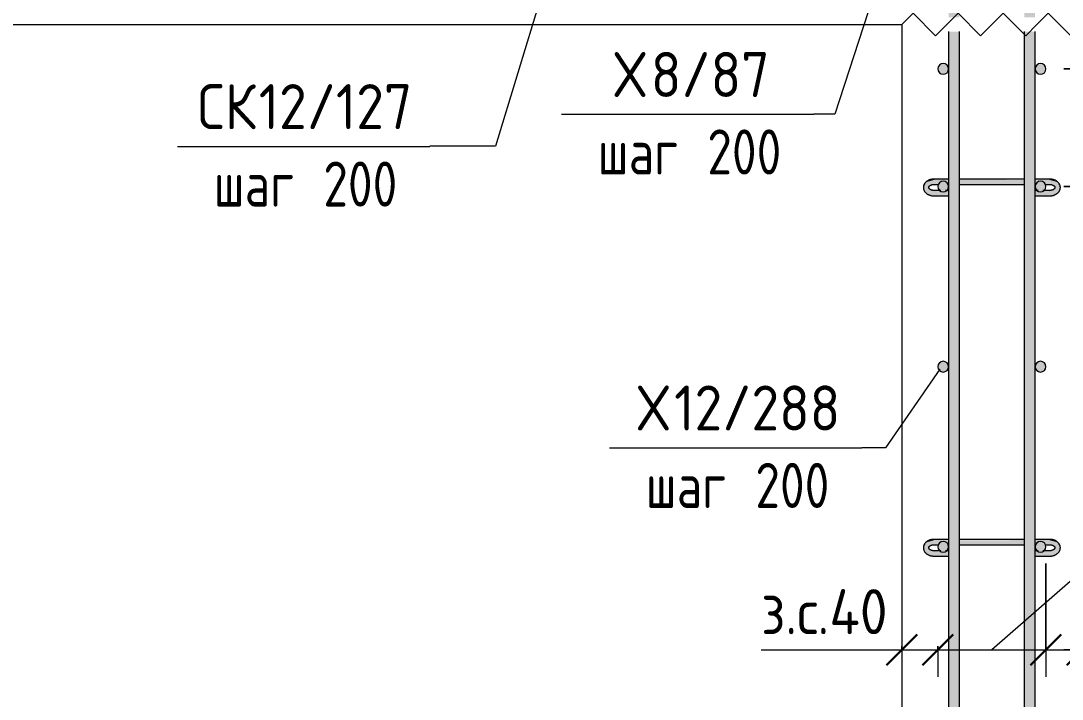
# Model space of a CAD drawing. Header units: millimetres. Extents: x 23200 to 49062, y -2858 to 35213.
# Drawn here: x 30613 to 31769, y -1019 to -266 of the extents above; entities that cross this region are included whole.
import ezdxf

# ---------------------------------------------------------------- set-up
doc = ezdxf.new("R2010")
doc.units = ezdxf.units.MM
for name, color, linetype, lineweight in [('AA_Dim', 7, 'Continuous', 9), ('AA_Dim-20', 7, 'Continuous', 9), ('AA_Oformlenie', 7, 'Continuous', 9), ('AA_Vinoska', 7, 'Continuous', 9), ('AF_Perekritie_Опалубка', 253, 'Continuous', 20), ('AF_Stena_Опалубка', 253, 'Continuous', 20), ('KR_Armatura', 7, 'Continuous', 20), ('KR_Armatura_Tonkie', 7, 'Continuous', 20)]:
    doc.layers.add(name, color=color, linetype=linetype, lineweight=lineweight)
doc.styles.add('ISOCPEUR_1', font='isocpeur.ttf', dxfattribs={"width": 0.9, "height": 50})
doc.styles.add('ISOCPEUR_2', font='isocpeur.ttf', dxfattribs={"width": 0.8, "height": 50})
doc.dimstyles.new('00_Точн_3_знака__прозр__1', dxfattribs={"dimscale": 304.8, "dimtxt": 49.799059, "dimasz": 0.111549, "dimexe": 0.098425, "dimexo": 0.065617, "dimgap": 0.006562, "dimtad": 1, "dimdec": 3, "dimrnd": 0.001, "dimdsep": 46, "dimtxsty": 'ISOCPEUR_1', "dimblk1": 'OBLIQUE', "dimblk2": 'OBLIQUE', "dimsah": 1, "dimcen": 0.09, "dimdle": 0.098425, "dimazin": 0, "dimtfac": 1, "dimtdec": 4, "dimtix": 1, "dimtmove": 1, "dimatfit": 3, "dimfxl": 1, "dimtvp": 1, "dimtolj": 1, "dimtzin": 0, "dimlwd": 18, "dimlwe": 18, "dimarcsym": 2})
doc.dimstyles.new('05_Округл_5мм__прозр__1', dxfattribs={"dimscale": 304.8, "dimtxt": 49.799059, "dimasz": 0.111549, "dimexe": 0.098425, "dimexo": 0.065617, "dimgap": 0.006562, "dimtad": 1, "dimdec": 0, "dimrnd": 5, "dimdsep": 46, "dimtxsty": 'ISOCPEUR_1', "dimblk1": 'OBLIQUE', "dimblk2": 'OBLIQUE', "dimsah": 1, "dimcen": 0.09, "dimdle": 0.098425, "dimazin": 0, "dimtfac": 1, "dimtdec": 4, "dimtix": 1, "dimtmove": 0, "dimatfit": 3, "dimfxl": 1, "dimtvp": 1, "dimtolj": 1, "dimtzin": 0, "dimlwd": 18, "dimlwe": 18, "dimarcsym": 2})

# ---------------------------------------------------------------- blocks, each defined once
blk = doc.blocks.new('350_Хомут прямоугольный верт _НесАрм_РабПлоск_ - 350_Хомут прямоугольный верт _НесАрм_РабПлоск_-3806730-Сечение 6')
at = {"layer": 'KR_Armatura_Tonkie', "lineweight": 9}
h = blk.add_hatch(color=256, dxfattribs=at)
h.paths.add_polyline_path([(25316.1, -456), (25321.3, -453), (25321.3, -447), (25316.1, -444), (25310.9, -447), (25310.9, -453)])
h.paths.add_polyline_path([(25424.1, -456), (25429.3, -453), (25429.3, -447), (25424.1, -444), (25418.9, -447), (25418.9, -453)])
at = {"layer": 'KR_Armatura'}
for centre, start, end in [((25316.1, -450), 90, 270), ((25316.1, -450), 270, 90), ((25424.1, -450), 90, 270), ((25424.1, -450), 270, 90)]:
    blk.add_arc(centre, 6, start, end, dxfattribs=at)
blk = doc.blocks.new('265_Выпуск П одной длины _НесАрм_РабПлоск_ - В1 _d12_-3835162-Сечение 6')
at = {"layer": 'KR_Armatura_Tonkie'}
h = blk.add_hatch(color=256, dxfattribs=at)
h.paths.add_polyline_path([(25326.5, -1918), (25334.1, -1917.9), (25333.9, -1708), (25322.1, -1708), (25322.3, -1918), (25325.1, -1918)])
h.paths.add_polyline_path([(25326.7, -1692), (25334.1, -1692), (25333.9, -278), (25322.1, -278), (25322.3, -1692), (25326.5, -1692)])
h.paths.add_polyline_path([(25326.5, -262), (25334.1, -262), (25333.9, -238), (25322.1, -238), (25322.3, -262), (25326.1, -262)])
h.paths.add_polyline_path([(25326.1, -230), (25334.1, -230), (25333.9, -40), (25322.1, -40), (25322.3, -55.5), (25333.1, -66.6), (25327.5, -72.1), (25322.1, -66.6), (25322.3, -230), (25325.1, -230)])
h.paths.add_polyline_path([(25326.5, -32), (25334.1, -32), (25333.9, 418), (25322.1, 418), (25322.3, -32), (25326.2, -32)])
h = blk.add_hatch(color=256, dxfattribs=at)
h.paths.add_polyline_path([(25409.8, -1918), (25418.1, -1917.9), (25417.9, -1708), (25406.1, -1708), (25406.3, -1918), (25409.1, -1918)])
h.paths.add_polyline_path([(25409.2, -1692), (25418.1, -1692), (25417.9, -278), (25406.1, -278), (25406.3, -1692), (25409.1, -1692)])
h.paths.add_polyline_path([(25409.1, -262), (25418.1, -262), (25417.9, -235.9), (25415.1, -236.9), (25406.1, -238), (25406.3, -262), (25408.7, -262)])
h.paths.add_polyline_path([(25406.2, -230), (25408.7, -229.8), (25413.6, -229.1), (25418.1, -227.3), (25417.9, -42.6), (25413.3, -40.8), (25406.1, -40), (25406.1, -230)])
h.paths.add_polyline_path([(25418.1, -34.1), (25417.9, 418), (25406.1, 418), (25406.3, -32), (25408.8, -32.2), (25416.3, -33.4), (25417.9, -34.1)])
for p, q in [((25322.1, -278), (25322.1, -1692)), ((25334.1, -1692), (25334.1, -278)), ((25406.1, -278), (25406.1, -1692)), ((25418.1, -1692), (25418.1, -278))]:
    blk.add_line(p, q, dxfattribs=at)
blk = doc.blocks.new('265_Выпуск П одной длины _НесАрм_РабПлоск_ - В1 _d12_-V21-Сечение 6')
at = {"layer": 'KR_Armatura_Tonkie'}
for p, q in [((25322.1, -278), (25322.1, -441.7)), ((25334.1, -441.7), (25334.1, -278)), ((25406.1, -278), (25406.1, -441.7)), ((25418.1, -441.7), (25418.1, -278)), ((25322.1, -447.7), (25322.1, -841.7)), ((25334.1, -841.7), (25334.1, -447.7)), ((25406.1, -447.7), (25406.1, -841.7)), ((25418.1, -841.7), (25418.1, -447.7)), ((25322.1, -847.7), (25322.1, -1241.7)), ((25334.1, -1241.7), (25334.1, -847.7)), ((25406.1, -847.7), (25406.1, -1241.7)), ((25418.1, -1241.7), (25418.1, -847.7))]:
    blk.add_line(p, q, dxfattribs=at)
blk = doc.blocks.new('265_Выпуск П одной длины _НесАрм_РабПлоск_ - В1 _d12_-V22-Сечение 6')
at = {"layer": 'KR_Armatura_Tonkie'}
for p, q in [((25322.1, -278), (25322.1, -441.7)), ((25334.1, -441.7), (25334.1, -278)), ((25406.1, -278), (25406.1, -441.7)), ((25418.1, -441.7), (25418.1, -278)), ((25322.1, -447.7), (25322.1, -454.5)), ((25334.1, -841.7), (25334.1, -447.7)), ((25406.1, -447.7), (25406.1, -841.7)), ((25418.1, -454.4), (25418.1, -447.7)), ((25322.1, -460.4), (25322.1, -841.7)), ((25418.1, -841.7), (25418.1, -460.4)), ((25322.1, -847.7), (25322.1, -854.5)), ((25334.1, -1241.7), (25334.1, -847.7)), ((25406.1, -847.7), (25406.1, -1241.7)), ((25418.1, -854.4), (25418.1, -847.7)), ((25322.1, -860.4), (25322.1, -1241.7)), ((25418.1, -1241.7), (25418.1, -860.4))]:
    blk.add_line(p, q, dxfattribs=at)
blk = doc.blocks.new('261_Шпилька массив _НесАрм_РабПлоск_ - 6 А240-3909378-Сечение 6')
at = {"layer": 'KR_Armatura_Tonkie'}
h = blk.add_hatch(color=256, dxfattribs=at)
h.paths.add_polyline_path([(25306.1, -455.3), (25306.1, -454.4), (25301.5, -453.1), (25300.9, -452.4), (25300.9, -453.2), (25304.9, -454.8)])
h.paths.add_polyline_path([(25294.1, -451), (25296.8, -446.4), (25295.4, -447.7), (25294.1, -450.9)])
h.paths.add_polyline_path([(25297.6, -445), (25306.1, -442.6), (25305.8, -441.8), (25304.7, -442.1), (25300.3, -443.1)])
for points in [[(25306.1, -460.4), (25306.1, -455.3), (25300.9, -453.2), (25300.9, -449.1), (25306.1, -447.6), (25306.1, -442.6), (25297.6, -445), (25294.1, -451), (25295.4, -454.3), (25296.7, -455.6), (25297.6, -457), (25301.2, -459.2), (25305.8, -460.3)], [(25434.1, -460.4), (25434.9, -460.1), (25439.8, -459), (25442.8, -456.7), (25443.3, -455.7), (25444.7, -454.4), (25446.1, -451), (25442.5, -445), (25434.1, -442.6), (25434.1, -447.7), (25438.7, -449), (25439.3, -449.6), (25439.3, -453.2), (25434.1, -455.3), (25434.1, -460.3)], [(25306.1, -460.4), (25322.1, -460.3), (25322.1, -455.3), (25317.3, -455.3), (25315.9, -455.9), (25314.8, -455.3), (25306.1, -455.3), (25306.1, -460.3)], [(25434.1, -460.4), (25434.1, -455.3), (25424.9, -455.5), (25423.9, -455.9), (25422.8, -455.3), (25418.1, -455.3), (25418.1, -460.4), (25418.3, -460.4)], [(25306.1, -860.4), (25306.1, -855.3), (25300.9, -853.2), (25300.9, -849.1), (25306.1, -847.6), (25306.1, -842.6), (25297.6, -845), (25294.1, -851), (25295.4, -854.3), (25296.7, -855.6), (25297.6, -857), (25301.2, -859.2), (25305.8, -860.3)], [(25434.1, -860.4), (25434.9, -860.1), (25439.8, -859), (25442.8, -856.7), (25443.3, -855.7), (25444.7, -854.4), (25446.1, -851), (25442.5, -845), (25434.1, -842.6), (25434.1, -847.7), (25438.7, -849), (25439.3, -849.6), (25439.3, -853.2), (25434.1, -855.3), (25434.1, -860.3)], [(25322.1, -860.4), (25322.1, -855.3), (25317.3, -855.3), (25315.9, -855.9), (25314.8, -855.3), (25306.1, -855.3), (25306.1, -860.4), (25318.7, -860.4)], [(25418.1, -860.4), (25434.1, -860.3), (25434.1, -855.3), (25424.9, -855.5), (25423.9, -855.9), (25422.8, -855.3), (25418.1, -855.3), (25418.1, -860.4)]]:
    blk.add_hatch(color=256, dxfattribs=at).paths.add_polyline_path(points)
h = blk.add_hatch(color=256, dxfattribs=at)
h.paths.add_polyline_path([(25368.5, -442.6), (25406.1, -442.5), (25406.1, -441.7), (25334.1, -441.8), (25334.1, -442.6), (25335.3, -442.6)])
h.paths.add_polyline_path([(25318.7, -442.6), (25322.1, -442.6), (25322.1, -441.7), (25306.1, -441.8), (25306.1, -442.6)])
h.paths.add_polyline_path([(25434.1, -442.6), (25434.1, -441.7), (25418.1, -441.8), (25418.1, -442.6), (25418.3, -442.6)])
h = blk.add_hatch(color=256, dxfattribs=at)
h.paths.add_polyline_path([(25368.5, -447.7), (25406.1, -447.5), (25406.1, -442.6), (25334.1, -442.7), (25334.1, -447.7), (25335.3, -447.7)])
h.paths.add_polyline_path([(25418.3, -447.7), (25418.9, -447.5), (25418.9, -447), (25424.1, -444), (25429.3, -447.3), (25429.3, -447.7), (25434.1, -447.6), (25434.1, -442.6), (25418.1, -442.6), (25418.1, -447.7)])
h.paths.add_polyline_path([(25306.1, -447.7), (25310.9, -447.6), (25310.9, -447), (25316.1, -444), (25321.3, -447), (25321.3, -447.7), (25322.1, -447.6), (25322.1, -442.6), (25306.1, -442.6), (25306.1, -447.6)])
h = blk.add_hatch(color=256, dxfattribs=at)
h.paths.add_polyline_path([(25434.1, -455.3), (25439.3, -453), (25434.1, -454.5), (25434.1, -454.8)])
h.paths.add_polyline_path([(25446.1, -451), (25444.8, -447.8), (25443.6, -446.8), (25444.3, -448)])
h.paths.add_polyline_path([(25442.5, -445), (25439, -442.9), (25434.1, -441.8), (25434.1, -442.6), (25439.5, -444.1)])
h = blk.add_hatch(color=256, dxfattribs=at)
h.paths.add_polyline_path([(25306.1, -455.3), (25314.6, -455.1), (25313.3, -454.4), (25306.1, -454.5), (25306.1, -454.8)])
h.paths.add_polyline_path([(25322.1, -455.3), (25322.1, -454.4), (25318.6, -454.5), (25317.3, -455.3), (25321.3, -455.3)])
h = blk.add_hatch(color=256, dxfattribs=at)
h.paths.add_polyline_path([(25418.1, -455.3), (25422.8, -455.3), (25421.3, -454.4), (25418.1, -454.6), (25418.1, -455.1)])
h.paths.add_polyline_path([(25425.3, -455.3), (25434.1, -455.3), (25434.1, -454.4), (25426.6, -454.5), (25425.9, -455)])
h = blk.add_hatch(color=256, dxfattribs=at)
h.paths.add_polyline_path([(25306.1, -855.3), (25306.1, -854.4), (25301.5, -853.1), (25300.9, -852.4), (25300.9, -853.2), (25304.9, -854.8)])
h.paths.add_polyline_path([(25294.1, -851), (25296.8, -846.4), (25295.3, -848), (25294.1, -850.9)])
h.paths.add_polyline_path([(25297.6, -845), (25306.1, -842.6), (25305.8, -841.8), (25304.7, -842.1), (25300.3, -843.1)])
h = blk.add_hatch(color=256, dxfattribs=at)
h.paths.add_polyline_path([(25368.5, -842.6), (25406.1, -842.5), (25406.1, -841.7), (25334.1, -841.8), (25334.1, -842.6), (25335.3, -842.6)])
h.paths.add_polyline_path([(25318.7, -842.6), (25322.1, -842.6), (25322.1, -841.7), (25306.1, -841.8), (25306.1, -842.6)])
h.paths.add_polyline_path([(25434.1, -842.6), (25434.1, -841.7), (25418.1, -841.8), (25418.1, -842.6), (25418.3, -842.6)])
h = blk.add_hatch(color=256, dxfattribs=at)
h.paths.add_polyline_path([(25368.5, -847.7), (25406.1, -847.5), (25406.1, -842.6), (25334.1, -842.7), (25334.1, -847.7), (25335.3, -847.7)])
h.paths.add_polyline_path([(25434.1, -847.7), (25434.1, -842.6), (25418.1, -842.6), (25418.1, -847.7), (25418.9, -847.5), (25418.9, -847), (25424.1, -844), (25429.3, -847.3), (25429.3, -847.7)])
h.paths.add_polyline_path([(25306.1, -847.7), (25310.9, -847.6), (25310.9, -847), (25316.1, -844), (25321.3, -847), (25321.3, -847.7), (25322.1, -847.6), (25322.1, -842.6), (25306.1, -842.6), (25306.1, -847.6)])
h = blk.add_hatch(color=256, dxfattribs=at)
h.paths.add_polyline_path([(25434.1, -855.3), (25439.3, -853), (25434.1, -854.5), (25434.1, -854.8)])
h.paths.add_polyline_path([(25446.1, -851), (25444.8, -847.8), (25443.4, -846.5), (25444.3, -848)])
h.paths.add_polyline_path([(25442.5, -845), (25439, -842.9), (25434.1, -841.8), (25434.1, -842.6), (25439.5, -844.1)])
h = blk.add_hatch(color=256, dxfattribs=at)
h.paths.add_polyline_path([(25306.1, -855.3), (25314.6, -855.1), (25313.3, -854.4), (25306.1, -854.5), (25306.1, -854.8)])
h.paths.add_polyline_path([(25322.1, -855.3), (25322.1, -854.4), (25318.6, -854.5), (25317.3, -855.3), (25321.3, -855.3)])
h = blk.add_hatch(color=256, dxfattribs=at)
h.paths.add_polyline_path([(25418.1, -855.3), (25422.8, -855.3), (25421.3, -854.4), (25418.1, -854.6), (25418.1, -855.1)])
h.paths.add_polyline_path([(25434.1, -855.3), (25434.1, -854.4), (25426.6, -854.5), (25425.3, -855.3), (25433.3, -855.3)])
for p, q in [((25322.1, -441.7), (25306.1, -441.7)), ((25306.1, -447.7), (25310.9, -447.7)), ((25321.3, -447.7), (25322.1, -447.7)), ((25406.1, -441.7), (25334.1, -441.7)), ((25334.1, -447.7), (25406.1, -447.7)), ((25434.1, -441.7), (25418.1, -441.7)), ((25418.1, -447.7), (25418.9, -447.7)), ((25429.3, -447.7), (25434.1, -447.7)), ((25313.3, -454.4), (25306.1, -454.4)), ((25306.1, -460.4), (25322.1, -460.4)), ((25322.1, -454.4), (25318.8, -454.4)), ((25421.3, -454.4), (25418.1, -454.4)), ((25418.1, -460.4), (25434.1, -460.4)), ((25434.1, -454.4), (25426.8, -454.4)), ((25322.1, -841.7), (25306.1, -841.7)), ((25406.1, -841.7), (25334.1, -841.7)), ((25434.1, -841.7), (25418.1, -841.7)), ((25306.1, -847.7), (25310.9, -847.7)), ((25313.3, -854.4), (25306.1, -854.4)), ((25322.1, -854.4), (25318.8, -854.4)), ((25321.3, -847.7), (25322.1, -847.7)), ((25334.1, -847.7), (25406.1, -847.7)), ((25418.1, -847.7), (25418.9, -847.7)), ((25421.3, -854.4), (25418.1, -854.4)), ((25434.1, -854.4), (25426.8, -854.4)), ((25429.3, -847.7), (25434.1, -847.7)), ((25306.1, -860.4), (25322.1, -860.4)), ((25418.1, -860.4), (25434.1, -860.4))]:
    blk.add_line(p, q, dxfattribs=at)
at = {"layer": 'KR_Armatura_Tonkie', "flags": 128}
for points in [[(25306.1, -441.7), (25305.6, -441.7), (25305.2, -441.7), (25304.7, -441.7), (25304.3, -441.8), (25303.8, -441.8), (25303.4, -441.9), (25303, -442), (25302.5, -442.1), (25302.1, -442.2), (25301.7, -442.3), (25301.3, -442.4), (25300.9, -442.6), (25300.5, -442.7), (25300.1, -442.9), (25299.7, -443.1), (25299.3, -443.3), (25298.9, -443.5), (25298.5, -443.7), (25298.2, -443.9), (25297.8, -444.2), (25297.5, -444.4), (25297.2, -444.7), (25296.9, -445), (25296.6, -445.3), (25296.3, -445.6), (25296, -445.9), (25295.7, -446.2), (25295.5, -446.6), (25295.3, -446.9), (25295, -447.3), (25294.9, -447.7), (25294.7, -448.1), (25294.5, -448.4), (25294.4, -448.8), (25294.3, -449.3), (25294.2, -449.7), (25294.1, -450.1), (25294.1, -450.5), (25294.1, -450.9), (25294.1, -451)], [(25300.1, -451), (25300.1, -451), (25300.1, -450.9), (25300.1, -450.8), (25300.1, -450.7), (25300.1, -450.6), (25300.2, -450.5), (25300.2, -450.4), (25300.2, -450.3), (25300.3, -450.2), (25300.3, -450.1), (25300.4, -450), (25300.5, -449.9), (25300.6, -449.8), (25300.7, -449.7), (25300.8, -449.5), (25300.9, -449.4), (25301, -449.3), (25301.2, -449.2), (25301.3, -449.1), (25301.5, -449), (25301.7, -448.8), (25301.8, -448.7), (25302, -448.6), (25302.2, -448.5), (25302.4, -448.4), (25302.7, -448.3), (25302.9, -448.2), (25303.1, -448.2), (25303.4, -448.1), (25303.6, -448), (25303.8, -447.9), (25304.1, -447.9), (25304.4, -447.8), (25304.6, -447.8), (25304.9, -447.8), (25305.2, -447.7), (25305.4, -447.7), (25305.7, -447.7), (25306, -447.7), (25306.1, -447.7)], [(25446.1, -451), (25446.1, -450.6), (25446, -450.2), (25446, -449.8), (25445.9, -449.4), (25445.8, -449), (25445.6, -448.6), (25445.5, -448.2), (25445.3, -447.8), (25445.1, -447.4), (25444.9, -447), (25444.7, -446.7), (25444.5, -446.3), (25444.2, -446), (25443.9, -445.7), (25443.6, -445.4), (25443.3, -445.1), (25443, -444.8), (25442.7, -444.5), (25442.4, -444.3), (25442, -444), (25441.7, -443.8), (25441.3, -443.6), (25440.9, -443.3), (25440.6, -443.1), (25440.2, -443), (25439.8, -442.8), (25439.4, -442.6), (25439, -442.5), (25438.5, -442.3), (25438.1, -442.2), (25437.7, -442.1), (25437.3, -442), (25436.8, -441.9), (25436.4, -441.9), (25436, -441.8), (25435.5, -441.7), (25435.1, -441.7), (25434.6, -441.7), (25434.2, -441.7), (25434.1, -441.7)], [(25434.1, -447.7), (25434.3, -447.7), (25434.6, -447.7), (25434.9, -447.7), (25435.2, -447.7), (25435.4, -447.8), (25435.7, -447.8), (25436, -447.9), (25436.2, -447.9), (25436.5, -448), (25436.7, -448.1), (25436.9, -448.1), (25437.2, -448.2), (25437.4, -448.3), (25437.6, -448.4), (25437.8, -448.5), (25438, -448.6), (25438.2, -448.7), (25438.4, -448.8), (25438.6, -448.9), (25438.8, -449), (25438.9, -449.2), (25439, -449.3), (25439.2, -449.4), (25439.3, -449.5), (25439.4, -449.6), (25439.5, -449.7), (25439.6, -449.9), (25439.7, -450), (25439.8, -450.1), (25439.8, -450.2), (25439.9, -450.3), (25439.9, -450.4), (25440, -450.5), (25440, -450.6), (25440, -450.7), (25440, -450.8), (25440, -450.9), (25440.1, -450.9), (25440.1, -451), (25440.1, -451)], [(25294.1, -451), (25294.1, -451.5), (25294.1, -451.9), (25294.2, -452.3), (25294.3, -452.7), (25294.4, -453.1), (25294.5, -453.5), (25294.6, -453.9), (25294.8, -454.3), (25295, -454.7), (25295.2, -455.1), (25295.4, -455.4), (25295.7, -455.8), (25295.9, -456.1), (25296.2, -456.4), (25296.5, -456.7), (25296.8, -457), (25297.1, -457.3), (25297.4, -457.6), (25297.7, -457.8), (25298.1, -458.1), (25298.4, -458.3), (25298.8, -458.5), (25299.2, -458.7), (25299.6, -458.9), (25300, -459.1), (25300.4, -459.3), (25300.8, -459.5), (25301.2, -459.6), (25301.6, -459.7), (25302, -459.9), (25302.4, -460), (25302.9, -460.1), (25303.3, -460.2), (25303.7, -460.2), (25304.2, -460.3), (25304.6, -460.3), (25305.1, -460.4), (25305.5, -460.4), (25305.9, -460.4), (25306.1, -460.4)], [(25306.1, -454.4), (25305.8, -454.4), (25305.5, -454.4), (25305.2, -454.4), (25305, -454.3), (25304.7, -454.3), (25304.4, -454.3), (25304.2, -454.2), (25303.9, -454.2), (25303.7, -454.1), (25303.4, -454), (25303.2, -454), (25302.9, -453.9), (25302.7, -453.8), (25302.5, -453.7), (25302.3, -453.6), (25302.1, -453.5), (25301.9, -453.4), (25301.7, -453.3), (25301.5, -453.2), (25301.4, -453.1), (25301.2, -452.9), (25301.1, -452.8), (25300.9, -452.7), (25300.8, -452.6), (25300.7, -452.5), (25300.6, -452.4), (25300.5, -452.2), (25300.4, -452.1), (25300.4, -452), (25300.3, -451.9), (25300.2, -451.8), (25300.2, -451.7), (25300.2, -451.6), (25300.1, -451.5), (25300.1, -451.4), (25300.1, -451.3), (25300.1, -451.2), (25300.1, -451.2), (25300.1, -451.1), (25300.1, -451)], [(25434.1, -460.4), (25434.5, -460.4), (25435, -460.4), (25435.4, -460.4), (25435.8, -460.3), (25436.3, -460.3), (25436.7, -460.2), (25437.1, -460.1), (25437.6, -460), (25438, -459.9), (25438.4, -459.8), (25438.8, -459.6), (25439.3, -459.5), (25439.7, -459.3), (25440.1, -459.2), (25440.5, -459), (25440.8, -458.8), (25441.2, -458.6), (25441.6, -458.4), (25441.9, -458.1), (25442.3, -457.9), (25442.6, -457.6), (25442.9, -457.4), (25443.3, -457.1), (25443.6, -456.8), (25443.9, -456.5), (25444.1, -456.2), (25444.4, -455.9), (25444.6, -455.5), (25444.9, -455.2), (25445.1, -454.8), (25445.3, -454.4), (25445.4, -454), (25445.6, -453.6), (25445.7, -453.2), (25445.8, -452.8), (25445.9, -452.4), (25446, -452), (25446, -451.6), (25446.1, -451.2), (25446.1, -451)], [(25440.1, -451), (25440.1, -451.1), (25440.1, -451.2), (25440, -451.3), (25440, -451.4), (25440, -451.5), (25440, -451.6), (25439.9, -451.7), (25439.9, -451.8), (25439.8, -451.9), (25439.8, -452), (25439.7, -452.1), (25439.6, -452.2), (25439.5, -452.3), (25439.4, -452.4), (25439.3, -452.6), (25439.2, -452.7), (25439.1, -452.8), (25438.9, -452.9), (25438.8, -453), (25438.6, -453.1), (25438.5, -453.3), (25438.3, -453.4), (25438.1, -453.5), (25437.9, -453.6), (25437.7, -453.7), (25437.5, -453.8), (25437.2, -453.9), (25437, -453.9), (25436.8, -454), (25436.5, -454.1), (25436.3, -454.1), (25436, -454.2), (25435.8, -454.3), (25435.5, -454.3), (25435.2, -454.3), (25435, -454.4), (25434.7, -454.4), (25434.4, -454.4), (25434.1, -454.4), (25434.1, -454.4)], [(25306.1, -841.7), (25305.6, -841.7), (25305.2, -841.7), (25304.7, -841.7), (25304.3, -841.8), (25303.8, -841.8), (25303.4, -841.9), (25303, -842), (25302.5, -842.1), (25302.1, -842.2), (25301.7, -842.3), (25301.3, -842.4), (25300.9, -842.6), (25300.5, -842.7), (25300.1, -842.9), (25299.7, -843.1), (25299.3, -843.3), (25298.9, -843.5), (25298.5, -843.7), (25298.2, -843.9), (25297.8, -844.2), (25297.5, -844.4), (25297.2, -844.7), (25296.9, -845), (25296.6, -845.3), (25296.3, -845.6), (25296, -845.9), (25295.7, -846.2), (25295.5, -846.6), (25295.3, -846.9), (25295, -847.3), (25294.9, -847.7), (25294.7, -848.1), (25294.5, -848.4), (25294.4, -848.8), (25294.3, -849.3), (25294.2, -849.7), (25294.1, -850.1), (25294.1, -850.5), (25294.1, -850.9), (25294.1, -851)], [(25446.1, -851), (25446.1, -850.6), (25446, -850.2), (25446, -849.8), (25445.9, -849.4), (25445.8, -849), (25445.6, -848.6), (25445.5, -848.2), (25445.3, -847.8), (25445.1, -847.4), (25444.9, -847), (25444.7, -846.7), (25444.5, -846.3), (25444.2, -846), (25443.9, -845.7), (25443.6, -845.4), (25443.3, -845.1), (25443, -844.8), (25442.7, -844.5), (25442.4, -844.3), (25442, -844), (25441.7, -843.8), (25441.3, -843.6), (25440.9, -843.3), (25440.6, -843.1), (25440.2, -843), (25439.8, -842.8), (25439.4, -842.6), (25439, -842.5), (25438.5, -842.3), (25438.1, -842.2), (25437.7, -842.1), (25437.3, -842), (25436.8, -841.9), (25436.4, -841.9), (25436, -841.8), (25435.5, -841.7), (25435.1, -841.7), (25434.6, -841.7), (25434.2, -841.7), (25434.1, -841.7)], [(25294.1, -851), (25294.1, -851.5), (25294.1, -851.9), (25294.2, -852.3), (25294.3, -852.7), (25294.4, -853.1), (25294.5, -853.5), (25294.6, -853.9), (25294.8, -854.3), (25295, -854.7), (25295.2, -855.1), (25295.4, -855.4), (25295.7, -855.8), (25295.9, -856.1), (25296.2, -856.4), (25296.5, -856.7), (25296.8, -857), (25297.1, -857.3), (25297.4, -857.6), (25297.7, -857.8), (25298.1, -858.1), (25298.4, -858.3), (25298.8, -858.5), (25299.2, -858.7), (25299.6, -858.9), (25300, -859.1), (25300.4, -859.3), (25300.8, -859.5), (25301.2, -859.6), (25301.6, -859.7), (25302, -859.9), (25302.4, -860), (25302.9, -860.1), (25303.3, -860.2), (25303.7, -860.2), (25304.2, -860.3), (25304.6, -860.3), (25305.1, -860.4), (25305.5, -860.4), (25305.9, -860.4), (25306.1, -860.4)], [(25300.1, -851), (25300.1, -851), (25300.1, -850.9), (25300.1, -850.8), (25300.1, -850.7), (25300.1, -850.6), (25300.2, -850.5), (25300.2, -850.4), (25300.2, -850.3), (25300.3, -850.2), (25300.3, -850.1), (25300.4, -850), (25300.5, -849.9), (25300.6, -849.8), (25300.7, -849.7), (25300.8, -849.5), (25300.9, -849.4), (25301, -849.3), (25301.2, -849.2), (25301.3, -849.1), (25301.5, -849), (25301.7, -848.8), (25301.8, -848.7), (25302, -848.6), (25302.2, -848.5), (25302.4, -848.4), (25302.7, -848.3), (25302.9, -848.2), (25303.1, -848.2), (25303.4, -848.1), (25303.6, -848), (25303.8, -847.9), (25304.1, -847.9), (25304.4, -847.8), (25304.6, -847.8), (25304.9, -847.8), (25305.2, -847.7), (25305.4, -847.7), (25305.7, -847.7), (25306, -847.7), (25306.1, -847.7)], [(25306.1, -854.4), (25305.8, -854.4), (25305.5, -854.4), (25305.2, -854.4), (25305, -854.3), (25304.7, -854.3), (25304.4, -854.3), (25304.2, -854.2), (25303.9, -854.2), (25303.7, -854.1), (25303.4, -854), (25303.2, -854), (25302.9, -853.9), (25302.7, -853.8), (25302.5, -853.7), (25302.3, -853.6), (25302.1, -853.5), (25301.9, -853.4), (25301.7, -853.3), (25301.5, -853.2), (25301.4, -853.1), (25301.2, -852.9), (25301.1, -852.8), (25300.9, -852.7), (25300.8, -852.6), (25300.7, -852.5), (25300.6, -852.4), (25300.5, -852.2), (25300.4, -852.1), (25300.4, -852), (25300.3, -851.9), (25300.2, -851.8), (25300.2, -851.7), (25300.2, -851.6), (25300.1, -851.5), (25300.1, -851.4), (25300.1, -851.3), (25300.1, -851.2), (25300.1, -851.2), (25300.1, -851.1), (25300.1, -851)], [(25434.1, -847.7), (25434.3, -847.7), (25434.6, -847.7), (25434.9, -847.7), (25435.2, -847.7), (25435.4, -847.8), (25435.7, -847.8), (25436, -847.9), (25436.2, -847.9), (25436.5, -848), (25436.7, -848.1), (25436.9, -848.1), (25437.2, -848.2), (25437.4, -848.3), (25437.6, -848.4), (25437.8, -848.5), (25438, -848.6), (25438.2, -848.7), (25438.4, -848.8), (25438.6, -848.9), (25438.8, -849), (25438.9, -849.2), (25439, -849.3), (25439.2, -849.4), (25439.3, -849.5), (25439.4, -849.6), (25439.5, -849.7), (25439.6, -849.9), (25439.7, -850), (25439.8, -850.1), (25439.8, -850.2), (25439.9, -850.3), (25439.9, -850.4), (25440, -850.5), (25440, -850.6), (25440, -850.7), (25440, -850.8), (25440, -850.9), (25440.1, -850.9), (25440.1, -851), (25440.1, -851)], [(25434.1, -860.4), (25434.5, -860.4), (25435, -860.4), (25435.4, -860.4), (25435.8, -860.3), (25436.3, -860.3), (25436.7, -860.2), (25437.1, -860.1), (25437.6, -860), (25438, -859.9), (25438.4, -859.8), (25438.8, -859.6), (25439.3, -859.5), (25439.7, -859.3), (25440.1, -859.2), (25440.5, -859), (25440.8, -858.8), (25441.2, -858.6), (25441.6, -858.4), (25441.9, -858.1), (25442.3, -857.9), (25442.6, -857.6), (25442.9, -857.4), (25443.3, -857.1), (25443.6, -856.8), (25443.9, -856.5), (25444.1, -856.2), (25444.4, -855.9), (25444.6, -855.5), (25444.9, -855.2), (25445.1, -854.8), (25445.3, -854.4), (25445.4, -854), (25445.6, -853.6), (25445.7, -853.2), (25445.8, -852.8), (25445.9, -852.4), (25446, -852), (25446, -851.6), (25446.1, -851.2), (25446.1, -851)], [(25440.1, -851), (25440.1, -851.1), (25440.1, -851.2), (25440, -851.3), (25440, -851.4), (25440, -851.5), (25440, -851.6), (25439.9, -851.7), (25439.9, -851.8), (25439.8, -851.9), (25439.8, -852), (25439.7, -852.1), (25439.6, -852.2), (25439.5, -852.3), (25439.4, -852.4), (25439.3, -852.6), (25439.2, -852.7), (25439.1, -852.8), (25438.9, -852.9), (25438.8, -853), (25438.6, -853.1), (25438.5, -853.3), (25438.3, -853.4), (25438.1, -853.5), (25437.9, -853.6), (25437.7, -853.7), (25437.5, -853.8), (25437.2, -853.9), (25437, -853.9), (25436.8, -854), (25436.5, -854.1), (25436.3, -854.1), (25436, -854.2), (25435.8, -854.3), (25435.5, -854.3), (25435.2, -854.3), (25435, -854.4), (25434.7, -854.4), (25434.4, -854.4), (25434.1, -854.4), (25434.1, -854.4)]]:
    blk.add_lwpolyline(points, dxfattribs=at)
blk = doc.blocks.new('Последовательность узлов - 3мм масшт20 маскировка-904226-Сечение 6')
at = {"layer": 'AA_Oformlenie'}
for p, q in [((25270.1, -270), (25282.6, -257.5)), ((25307.6, -282.5), (25282.6, -257.5)), ((25320.1, -270), (25332.6, -257.5)), ((25357.6, -282.5), (25332.6, -257.5)), ((25370.1, -270), (25382.6, -257.5)), ((25407.6, -282.5), (25382.6, -257.5)), ((25420.1, -270), (25432.6, -257.5)), ((25457.6, -282.5), (25432.6, -257.5)), ((25320.1, -270), (25307.6, -282.5)), ((25370.1, -270), (25357.6, -282.5)), ((25420.1, -270), (25407.6, -282.5)), ((25470.1, -270), (25457.6, -282.5))]:
    blk.add_line(p, q, dxfattribs=at)
blk = doc.blocks.new('DIMBLOCK71-Сечение 6')
at = {"layer": 'AA_Dim-20', "lineweight": 30}
for p, q in [((31590.7, -964.4), (31607.7, -947.4)), ((31630.7, -964.4), (31647.7, -947.4)), ((31590.7, -964.4), (31573.7, -981.4)), ((31630.7, -964.4), (31613.7, -981.4))]:
    blk.add_line(p, q, dxfattribs=at)
at = {"layer": 'AA_Dim-20', "lineweight": 18}
for p, q in [((31434.6, -964.4), (31605.9, -964.4)), ((31560.7, -964.4), (31630.7, -964.4)), ((31590.7, -960.3), (31590.7, -994.4)), ((31590.7, -964.4), (31590.7, -960.3)), ((31605.9, -964.4), (31610.7, -964.4)), ((31630.7, -960.3), (31630.7, -994.4)), ((31630.7, -964.4), (31630.7, -960.3))]:
    blk.add_line(p, q, dxfattribs=at)
at = {"layer": 'AA_Dim-20', "color": 0, "lineweight": 18, "insert": (31434.6, -897), "char_height": 50, "width": 181.575, "attachment_point": 1, "line_spacing_factor": 1.149209, "style": 'ISOCPEUR_1'}
blk.add_mtext('з.с.40', dxfattribs=at)
blk = doc.blocks.new('_Oblique')
at = {"color": 0, "linetype": 'ByBlock', "lineweight": -2}
blk.add_line((-0.5, -0.5), (0.5, 0.5), dxfattribs=at)
blk = doc.blocks.new('DIMBLOCK72-Сечение 6')
at = {"layer": 'AA_Dim-20', "lineweight": 18}
for p, q in [((31807.1, -862.4), (31690.7, -964.4)), ((31913.3, -862.4), (31807.1, -862.4)), ((31750.7, -868.7), (31750.7, -994.4)), ((31750.7, -964.4), (31750.7, -868.7)), ((31630.7, -960.3), (31630.7, -994.4)), ((31630.7, -964.4), (31630.7, -960.3)), ((31630.7, -964.4), (31750.7, -964.4))]:
    blk.add_line(p, q, dxfattribs=at)
at = {"layer": 'AA_Dim-20', "lineweight": 30}
for p, q in [((31630.7, -964.4), (31647.7, -947.4)), ((31750.7, -964.4), (31767.7, -947.4)), ((31630.7, -964.4), (31613.7, -981.4)), ((31750.7, -964.4), (31733.7, -981.4))]:
    blk.add_line(p, q, dxfattribs=at)
at = {"layer": 'AA_Dim-20', "color": 0, "lineweight": 18, "insert": (31827.1, -795), "char_height": 50, "width": 103.429, "attachment_point": 1, "line_spacing_factor": 1.149209, "style": 'ISOCPEUR_1'}
blk.add_mtext('120', dxfattribs=at)
blk = doc.blocks.new('DIMBLOCK73-Сечение 6')
at = {"layer": 'AA_Dim-20', "lineweight": 18}
for p, q in [((31750.7, -868.7), (31750.7, -994.4)), ((31750.7, -964.4), (31750.7, -868.7)), ((31750.7, -964.4), (31820.7, -964.4)), ((31798.2, -964.4), (31770.7, -964.4)), ((31790.7, -960.3), (31790.7, -994.4)), ((31790.7, -964.4), (31790.7, -960.3)), ((31969.5, -964.4), (31798.2, -964.4))]:
    blk.add_line(p, q, dxfattribs=at)
at = {"layer": 'AA_Dim-20', "lineweight": 30}
for p, q in [((31750.7, -964.4), (31767.7, -947.4)), ((31790.7, -964.4), (31807.7, -947.4)), ((31750.7, -964.4), (31733.7, -981.4)), ((31790.7, -964.4), (31773.7, -981.4))]:
    blk.add_line(p, q, dxfattribs=at)
at = {"layer": 'AA_Dim-20', "color": 0, "lineweight": 18, "insert": (31818.2, -897), "char_height": 50, "width": 181.575, "attachment_point": 1, "line_spacing_factor": 1.149209, "style": 'ISOCPEUR_1'}
blk.add_mtext('з.с.40', dxfattribs=at)
blk = doc.blocks.new('DIMBLOCK74-Сечение 6')
at = {"layer": 'AA_Dim-20', "lineweight": 18}
for p, q in [((32126.2, -289.4), (32126.2, -450)), ((31770.7, -319.4), (32156.2, -319.4)), ((32126.2, -319.4), (31770.7, -319.4)), ((31770.7, -450), (32156.2, -450)), ((32126.2, -450), (31770.7, -450))]:
    blk.add_line(p, q, dxfattribs=at)
at = {"layer": 'AA_Dim-20', "lineweight": 30}
for p, q in [((32126.2, -319.4), (32109.2, -302.4)), ((32126.2, -319.4), (32143.2, -336.4)), ((32126.2, -450), (32109.2, -433)), ((32126.2, -450), (32143.2, -467))]:
    blk.add_line(p, q, dxfattribs=at)
at = {"layer": 'AA_Dim-20', "color": 0, "lineweight": 18, "insert": (32058.9, -427.8), "char_height": 50, "width": 103.429, "attachment_point": 1, "rotation": 90, "line_spacing_factor": 1.149209, "style": 'ISOCPEUR_1'}
blk.add_mtext('130', dxfattribs=at)
blk = doc.blocks.new('DIMBLOCK75-Сечение 6')
at = {"layer": 'AA_Dim-20', "lineweight": 30}
for p, q in [((32126.2, -450), (32109.2, -433)), ((32126.2, -450), (32143.2, -467)), ((32126.2, -1650), (32109.2, -1633)), ((32126.2, -1650), (32143.2, -1667))]:
    blk.add_line(p, q, dxfattribs=at)
at = {"layer": 'AA_Dim-20', "lineweight": 18}
for p, q in [((31770.7, -450), (32156.2, -450)), ((32126.2, -450), (31770.7, -450)), ((32126.2, -450), (32126.2, -1650)), ((31770.7, -1650), (32156.2, -1650)), ((32126.2, -1650), (31770.7, -1650))]:
    blk.add_line(p, q, dxfattribs=at)
at = {"layer": 'AA_Dim-20', "color": 0, "lineweight": 18, "insert": (32058.9, -1203.7), "char_height": 50, "width": 368.896, "attachment_point": 1, "rotation": 90, "line_spacing_factor": 1.149209, "style": 'ISOCPEUR_1'}
blk.add_mtext('200х6=1200', dxfattribs=at)
blk = doc.blocks.new('042_М_Арматуры - Диам длина поз _ Шаг-2260295-Сечение 6')
at = {"layer": 'AA_Vinoska'}
blk.add_line((24200.9, -1598.3), (24480.9, -1598.3), dxfattribs=at)
blk = doc.blocks.new('042_М_Арматуры - Диам длина поз _ Комментарий-2260297-Сечение 6')
at = {"layer": 'AA_Vinoska'}
blk.add_line((24873.4, -1598.3), (25153.4, -1598.3), dxfattribs=at)

msp = doc.modelspace()

# ---------------------------------------------------------------- linework, layer by layer
at = {"layer": 'AA_Vinoska'}
for p, q in [((31571.2042, -200.9784), (31516.53, -369.6872)), ((31189.2977, -241.9158), (31140.0733, -405.3408)), ((31516.53, -369.6872), (31493.0983, -369.6872)), ((31140.0733, -405.3408), (31066.9804, -405.3408)), ((31632.921, -652.7527), (31572.5449, -739.9435)), ((31572.5449, -739.9435), (31546.4113, -739.9435))]:
    msp.add_line(p, q, dxfattribs=at)
at = {"layer": 'AF_Perekritie_Опалубка'}
msp.add_line((30200.6569, -269.9996), (31590.6579, -269.9996), dxfattribs=at)
at = {"layer": 'AF_Stena_Опалубка'}
msp.add_line((31590.6579, -270), (31590.6579, -1700), dxfattribs=at)

# ---------------------------------------------------------------- block references
at = {"layer": 'AA_Oformlenie'}
msp.add_blockref('Последовательность узлов - 3мм масшт20 маскировка-904226-Сечение 6', (6320.5957, 0), dxfattribs=at)
at = {"layer": 'AA_Vinoska'}
for name, p in [('042_М_Арматуры - Диам длина поз _ Комментарий-2260297-Сечение 6', (6339.7427, 1228.5687)), ('042_М_Арматуры - Диам длина поз _ Шаг-2260295-Сечение 6', (6586.0358, 1192.915)), ('042_М_Арматуры - Диам длина поз _ Шаг-2260295-Сечение 6', (7065.4667, 858.3124))]:
    msp.add_blockref(name, p, dxfattribs=at)
at = {"layer": 'KR_Armatura_Tonkie'}
for name in ['265_Выпуск П одной длины _НесАрм_РабПлоск_ - В1 _d12_-V21-Сечение 6', '265_Выпуск П одной длины _НесАрм_РабПлоск_ - В1 _d12_-V22-Сечение 6', '265_Выпуск П одной длины _НесАрм_РабПлоск_ - В1 _d12_-3835162-Сечение 6', '261_Шпилька массив _НесАрм_РабПлоск_ - 6 А240-3909378-Сечение 6']:
    msp.add_blockref(name, (6320.5957, 0), dxfattribs=at)
at = {"layer": 'KR_Armatura_Tonkie', "lineweight": 9}
for p in [(6320.5957, 130.636), (6320.5957, 0), (6320.5957, -200), (6320.5957, -400)]:
    msp.add_blockref('350_Хомут прямоугольный верт _НесАрм_РабПлоск_ - 350_Хомут прямоугольный верт _НесАрм_РабПлоск_-3806730-Сечение 6', p, dxfattribs=at)

# ---------------------------------------------------------------- texts
at = {"layer": 'AA_Vinoska', "char_height": 50, "attachment_point": 1}
for s, insert, width, style in [('\\fISOCPEUR|b0|i0|c204|p34|;\\W.9;Х', (31271.7511, -300.6051), 49.063275, 'ISOCPEUR_1'), ('8/87', (31312.2323, -300.6051), 155.84805, 'ISOCPEUR_1'), ('СК', (30809.2732, -336.2588), 82.253137, 'ISOCPEUR_1'), ('12/127', (30877.1388, -336.2588), 210.683475, 'ISOCPEUR_1'), (' 200', (31349.4394, -386.5862), 133.4008, 'ISOCPEUR_2'), ('шаг', (31253.1311, -386.5862), 116.7257, 'ISOCPEUR_2'), (' 200', (30923.3215, -422.2398), 133.4008, 'ISOCPEUR_2'), ('шаг', (30827.0132, -422.2398), 116.7257, 'ISOCPEUR_2'), ('\\fISOCPEUR|b0|i0|c204|p34|;\\W.9;Х', (31297.7041, -670.8614), 49.063275, 'ISOCPEUR_1'), ('12/288', (31338.1853, -670.8614), 222.227775, 'ISOCPEUR_1'), (' 200', (31402.7524, -756.8425), 133.4008, 'ISOCPEUR_2'), ('шаг', (31306.4441, -756.8425), 116.7257, 'ISOCPEUR_2')]:
    msp.add_mtext(s, dxfattribs=dict(at, insert=insert, width=width, style=style))

# ---------------------------------------------------------------- dimensions: what is measured, and where the dimension line sits
at = {"layer": 'AA_Dim', "lineweight": 18}
for base, p1, p2, override, picture, middle in [((32126.2313, -450), (31750.6579, -319.364), (31750.6579, -450), {"dimpost": '<>', "dimfxl": 130.635963}, 'DIMBLOCK74-Сечение 6', (32099.2313, -384.682)), ((32126.2313, -1650), (31750.6579, -450), (31750.6579, -1650), {"dimpost": '200х6=<>', "dimfxl": 1200}, 'DIMBLOCK75-Сечение 6', (32099.2313, -1050))]:
    dim = msp.add_linear_dim(base=base, p1=p1, p2=p2, angle=90, dimstyle='05_Округл_5мм__прозр__1', override=override, dxfattribs=at)
    dim.commit()
    dim.dimension.update_dxf_attribs({"geometry": picture, "text_midpoint": middle})
for base, p1, p2, override, picture, middle in [((31750.6579, -964.3508), (31630.6579, -940.3092), (31750.6579, -848.7026), {"dimpost": '<>', "dimfxl": 150.96944}, 'DIMBLOCK72-Сечение 6', (31878.8404, -828.3614)), ((31790.6579, -964.3508), (31750.6579, -848.7026), (31790.6579, -940.3092), {"dimpost": 'з.с.<>', "dimfxl": 99.95885}, 'DIMBLOCK73-Сечение 6', (31908.9897, -930.3614)), ((31630.6579, -964.3508), (31590.6579, -940.3092), (31630.6579, -940.3092), {"dimpost": 'з.с.<>', "dimfxl": 40}, 'DIMBLOCK71-Сечение 6', (31525.3928, -930.3614))]:
    dim = msp.add_linear_dim(base=base, p1=p1, p2=p2, dimstyle='00_Точн_3_знака__прозр__1', override=override, dxfattribs=at)
    dim.commit()
    dim.dimension.update_dxf_attribs({"geometry": picture, "text_midpoint": middle, "dimtype": 160})

doc.saveas('drawing.dxf')
